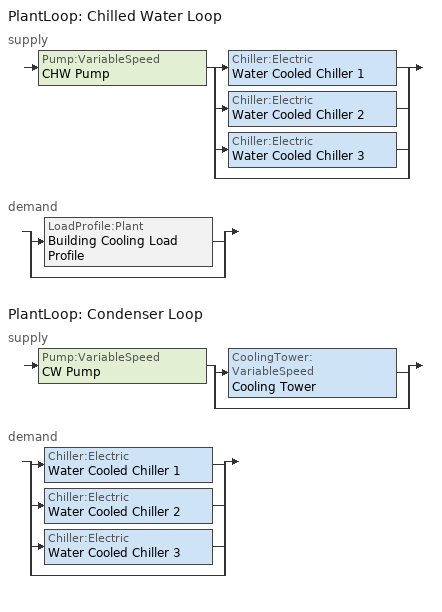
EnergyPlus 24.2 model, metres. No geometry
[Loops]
PlantLoop 'Chilled Water Loop'
 supply: Pump:VariableSpeed 'CHW Pump' > split
  | Chiller:Electric 'Water Cooled Chiller 1'
  | Chiller:Electric 'Water Cooled Chiller 2'
  | Chiller:Electric 'Water Cooled Chiller 3'
  | bypass
 demand: split
  | LoadProfile:Plant 'Building Cooling Load Profile'
  | bypass
PlantLoop 'Condenser Loop'
 supply: Pump:VariableSpeed 'CW Pump' > split
  | CoolingTower:VariableSpeed 'Cooling Tower'
  | bypass
 demand: split
  | Chiller:Electric 'Water Cooled Chiller 1'
  | Chiller:Electric 'Water Cooled Chiller 2'
  | Chiller:Electric 'Water Cooled Chiller 3'
  | bypass
[Building]
ACWS_T3_PhysicalMatchedHongKongHotHumid: North Axis {deg}=0; Terrain=Suburbs; Loads Convergence Tolerance Value {W}=0.04; Temperature Convergence Tolerance Value {deltaC}=0.4; Solar Distribution=FullExterior; Maximum Number of Warmup Days=25; Minimum Number of Warmup Days=6
[Site:Location]
HongKong_CN_Meteonorm_Placeholder: Latitude {deg}=22.3193; Longitude {deg}=114.1694; Time Zone {hr}=8; Elevation {m}=10
[PlantLoop]
Chilled Water Loop: Water, , CW Loop Operation, CW Supply Outlet Node, 100, 3, 0.346863, 0, autocalculate, CW Supply Inlet Node, CW Supply Outlet Node, Cooling Supply Side Branches, Cooling Supply Side Connectors, CW Demand Inlet Node, CW Demand Outlet Node, Cooling Demand Side Branches, Cooling Demand Side Connectors, Optimal
Condenser Loop: Water, , Tower Loop Operation, Condenser Supply Outlet Node, 100, 3, 0.416236, 0, autocalculate, Condenser Supply Inlet Node, Condenser Supply Outlet Node, Condenser Supply Side Branches, Condenser Supply Side Connectors, Condenser Demand Inlet Node, Condenser Demand Outlet Node, Condenser Demand Side Branches, Condenser Demand Side Connectors, Optimal
[Chiller:Electric]
Water Cooled Chiller 1: WaterCooled, 2300000, 3.3, Chiller 1 Evap Inlet Node, Chiller 1 Evap Outlet Node, Chiller 1 Condenser Inlet Node, Chiller 1 Condenser Outlet Node, 0.15, 1, 0.65, 29.44, 2.682759, 7, 0.1, 0.15, 0.944836, -0.0570088, -0.00185486, 1.907846, -1.20499, 0.263462, 0.03303, 0.6852, 0.2818, 5, NotModulated
Water Cooled Chiller 2: WaterCooled, 2300000, 3.3, Chiller 2 Evap Inlet Node, Chiller 2 Evap Outlet Node, Chiller 2 Condenser Inlet Node, Chiller 2 Condenser Outlet Node, 0.15, 1, 0.65, 29.44, 2.682759, 7, 0.1, 0.15, 0.944836, -0.0570088, -0.00185486, 1.907846, -1.20499, 0.263462, 0.03303, 0.6852, 0.2818, 5, NotModulated
Water Cooled Chiller 3: WaterCooled, 2300000, 3.3, Chiller 3 Evap Inlet Node, Chiller 3 Evap Outlet Node, Chiller 3 Condenser Inlet Node, Chiller 3 Condenser Outlet Node, 0.15, 1, 0.65, 29.44, 2.682759, 7, 0.1, 0.15, 0.944836, -0.0570088, -0.00185486, 1.907846, -1.20499, 0.263462, 0.03303, 0.6852, 0.2818, 5, NotModulated
[SetpointManager:Scheduled]
Chilled Water Loop Setpoint Manager: Temperature, CHW Supply Temp Setpoint, CW Supply Outlet Node
[Pump:VariableSpeed]
CHW Pump: CW Supply Inlet Node, CW Pump Outlet Node, 0.346863, 235360, 132006, 0.9, 0, 0, 0, 0, 1, 0.069373, INTERMITTENT
CW Pump: Condenser Supply Inlet Node, Condenser Pump Outlet Node, 0.416236, 490332, 321097, 0.9, 0, 0, 0, 0, 1, 0.104058, INTERMITTENT
[LoadProfile:Plant]
Building Cooling Load Profile: Cooling Demand Load Profile Inlet Node, Cooling Demand Load Profile Outlet Node, ACWS Cooling Load Schedule, 0.346863, Load Profile Flow Frac Schedule, Water
[PlantEquipmentOperationSchemes]
CW Loop Operation: PlantEquipmentOperation:CoolingLoad, CW Loop Cooling Load, Always On
Tower Loop Operation: PlantEquipmentOperation:CoolingLoad, Tower Load, Always On
[PlantEquipmentOperation:CoolingLoad]
CW Loop Cooling Load: 0, 1000000000, Chiller Plant
Tower Load: 0, 1000000000, Tower Plant
[PlantEquipmentList]
Chiller Plant: Chiller:Electric, Water Cooled Chiller 1, Chiller:Electric, Water Cooled Chiller 2, Chiller:Electric, Water Cooled Chiller 3
Tower Plant: CoolingTower:VariableSpeed, Cooling Tower
[Sizing:Plant]
Chilled Water Loop: Cooling, 7, 5
Condenser Loop: Condenser, 29, 5
[CoolingTower:VariableSpeed]
Cooling Tower: Condenser Tower Inlet Node, Condenser Tower Outlet Node, YorkCalcUserDefined, YorkCalc Default Tower Model, 0.416236, 174.8, 53516, CoolingTowerFanRatioCurve, 0.25, 0.125, 0, 2, SaturatedExit, 0.083247, ConcentrationRatio, 4
[CoolingTowerPerformance:YorkCalc]
YorkCalc Default Tower Model: -34.4, 32, 0, 87, 0, 40, 0.5, 4, 8, -0.359741, -0.0550536, 0.00238504, 0.173927, -0.0248474, 0.000484302, -0.00558985, 0.000577008, -1.34243e-05, 2.84766, -0.121765, 0.00145992, 1.68043, -0.0166921, -0.000719053, -0.0254852, 4.87492e-05, 2.71923e-05, -0.0653766, -0.00227817, 0.000250025, -0.0910565, 0.00318176, 3.86218e-05, -0.00342854, 8.5659e-06, -1.51682e-06
[SetpointManager:FollowOutdoorAirTemperature]
Condenser Loop Setpoint Manager: Temperature, OutdoorAirWetBulb, 0, 80, 10, Condenser Supply Outlet Node
[Schedule:Compact]
Always On: OnOff, THROUGH: 12/31, FOR: AllDays, UNTIL: 24:00, 1
CHW Supply Temp Setpoint: Any Number, THROUGH: 12/31, FOR: AllDays, UNTIL: 24:00, 7
Load Profile Flow Frac Schedule: Any Number, THROUGH: 12/31, FOR: AllDays, UNTIL: 24:00, 1
[Schedule:File]
ACWS Cooling Load Schedule: Any Number, load_profiles/T3_generated_load_profile_test_eplus_cooling.csv, 2, 1, 8760, Comma, No, 60, No
[Curve:Cubic]
CoolingTowerFanRatioCurve: -0.00931516, 0.0512334, -0.0838365, 1.04192, 0.15, 1
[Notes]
Literature-based ACWS domain model: T3 - Hong Kong hot/humid target domain with physically matched plant capacity
EnergyPlus target version: 24.2.0-94a887817b
Location placeholder: Hong Kong, China (22.3193, 114.1694, UTC+8)
Design basis:
- Three water-cooled chillers are modeled explicitly.
- Pumps and cooling towers are represented as aggregate variable-speed plant equipment.
- S1/S3/T1 are anchored to the published 3-chiller central ACWS case:
3 脳 1934 kW chillers, 3 duty chilled-water pumps at 350 m3/h and 37 kW,
3 duty condenser-water pumps at 420 m3/h and 90 kW, and 3 cooling towers at 15 kW fan power.
- S2/T2/T3 are controlled domain perturbations that keep flow and pump/tower parameters in engineering ranges.
- Replace the Schedule:File CSV with your Meteonorm-derived 8760 h cooling-load file for final experiments.
DOMAIN PROFILE SUMMARY
Intended role: target
Reference/anchor: Hong Kong hot/humid weather profile with generated building-side cooling load.
Physical matching note: this variant keeps the 3-chiller topology but scales the plant from
3 x 1800 kW to 3 x 2300 kW so the 6210 kW generated-load peak does not exceed plant capacity.
Total chiller capacity: 6900.0 kW
CHW design flow: 0.346863 m3/s; aggregate CHW pump power: 132.0 kW
CW design flow: 0.416236 m3/s; aggregate CW pump power: 321.1 kW
Cooling tower aggregate fan power: 53.5 kW
Building-load CSV: T3_generated_load_profile_test_eplus_cooling.csv.
